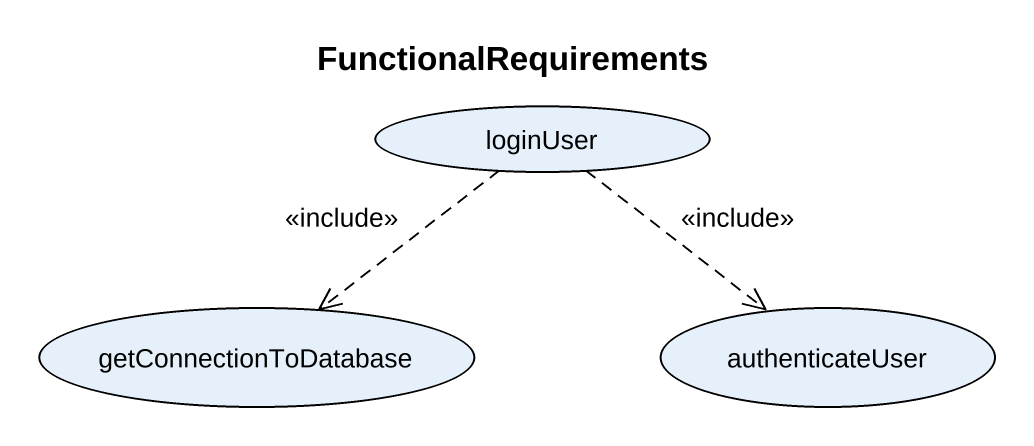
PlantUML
@startuml
title FunctionalRequirements
usecase loginUser
usecase getConnectionToDatabase
usecase authenticateUser
loginUser ..> getConnectionToDatabase : <<include>>
loginUser ..> authenticateUser : <<include>>
@enduml
